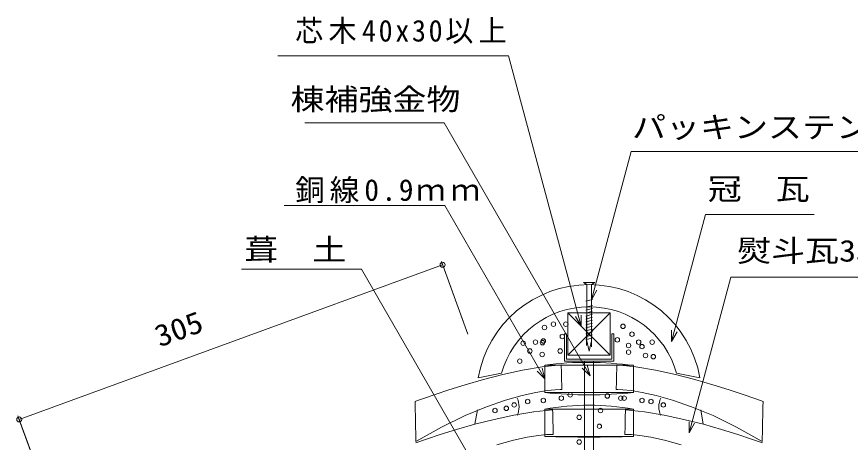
# Model space of a CAD drawing. Units: millimetres, scale not verified. Extents: x -629 to 567, y -399 to 408.
# Drawn here: x -422 to 142, y 120 to 408 of the extents above; entities that cross this region are included whole.
import ezdxf
from ezdxf.enums import TextEntityAlignment as Align

# ---------------------------------------------------------------- set-up
doc = ezdxf.new("R2010")
doc.units = ezdxf.units.MM
doc.header["$LTSCALE"] = 10
for name, color, linetype, lineweight in [('0-0_LAYER001', 2, 'Continuous', 18), ('0-1_LAYER002', 7, 'Continuous', 18), ('0-3_LAYER004', 2, 'Continuous', 18), ('0-4_LAYER005', 4, 'Continuous', 18), ('0-5_LAYER006', 2, 'Continuous', 18)]:
    doc.layers.add(name, color=color, linetype=linetype, lineweight=lineweight)
doc.layers.add('0-2_LAYER003', color=7, linetype='Continuous')
doc.styles.add('ＭＳ ゴシック', font='')
doc.styles.get('ＭＳ ゴシック').set_extended_font_data('MS Gothic')

msp = doc.modelspace()

# ---------------------------------------------------------------- linework, layer by layer
at = {"layer": '0-0_LAYER001'}
for p, q in [((-33.57, 216.4), (-6.72, 316.6)), ((-6.72, 316.6), (249.36, 316.6)), ((-132.73, 280.14), (-241.47, 280.14)), ((-65.01, 162.85), (-132.73, 280.14)), ((20.61, 188.23), (43.64, 274.18)), ((43.64, 274.18), (117.12, 274.18)), ((-134.23, 240.04), (-420.72, 135.42)), ((-135.08, 242.39), (-117.08, 193.08)), ((32.52, 126.32), (60.73, 231.61)), ((60.73, 231.61), (210.04, 231.61)), ((-65.16, 153.65), (-65.16, 172.22)), ((-5.16, 153.65), (-5.16, 171.83)), ((-110.71, 141.95), (-112.49, 132.13)), ((-65.16, 123.94), (-65.16, 142.34)), ((-5.16, 123.94), (-5.16, 142.34)), ((40.37, 141.95), (42.15, 132.13)), ((-421.58, 137.77), (-403.57, 88.46))]:
    msp.add_line(p, q, dxfattribs=at)
at = {"layer": '0-0_LAYER001', "color": 3}
for p, q in [((-53.95, 172.29), (-66.89, 170.95)), ((-16.36, 172.29), (-3.42, 170.95)), ((-59.78, 141.97), (-72.72, 140.63)), ((-10.53, 141.97), (2.41, 140.63))]:
    msp.add_line(p, q, dxfattribs=at)
at = {"layer": '0-0_LAYER001'}
for points in [[(-40.57, 198.55), (-89.56, 381.36), (-245.76, 381.36)], [(-34.43, 164.85), (-133.29, 336.08), (-227.39, 336.08)], [(-90.57, 66.23), (-189.19, 237.03), (-270.41, 237.03)], [(-29.82, 222.89), (-33.57, 216.4), (-33.57, 223.9)], [(-40.57, 206.05), (-40.57, 198.55), (-44.32, 205.04)], [(24.36, 194.73), (20.61, 188.23), (20.61, 195.73)], [(-66.95, 170.1), (-65.01, 162.85), (-70.31, 168.16)], [(-36.38, 172.1), (-34.43, 164.85), (-39.74, 170.15)], [(36.27, 132.82), (32.52, 126.32), (32.52, 133.82)]]:
    msp.add_lwpolyline(points, dxfattribs=at)
at = {"layer": '0-0_LAYER001', "color": 3}
for points in [[(-53.95, 172.29), (-53.94, 171.83), (-53.91, 170.56), (-53.87, 168.7), (-53.82, 166.44), (-53.76, 163.98), (-53.71, 161.52), (-53.66, 159.26), (-53.61, 157.39), (-53.58, 156.13), (-53.57, 155.66), (-54.72, 155.66), (-58.09, 155.48), (-63.58, 154.91), (-71.08, 153.72), (-80.48, 151.66), (-91.68, 148.52), (-104.56, 144.06), (-119.03, 138.04), (-134.97, 130.25), (-152.28, 120.45), (-152.29, 121.21), (-152.34, 123.26), (-152.41, 126.3), (-152.49, 129.98), (-152.59, 133.98), (-152.68, 137.99), (-152.76, 141.67), (-152.83, 144.7), (-152.88, 146.76), (-152.9, 147.52), (-151.24, 148.14), (-146.58, 149.85), (-139.34, 152.38), (-129.98, 155.49), (-118.94, 158.94), (-106.66, 162.46), (-93.57, 165.8), (-80.13, 168.73), (-66.78, 170.97)], [(-16.36, 172.29), (-16.37, 171.83), (-16.4, 170.56), (-16.44, 168.7), (-16.49, 166.44), (-16.55, 163.98), (-16.6, 161.52), (-16.65, 159.26), (-16.7, 157.39), (-16.73, 156.13), (-16.74, 155.66), (-15.59, 155.66), (-12.22, 155.48), (-6.73, 154.91), (0.77, 153.72), (10.17, 151.66), (21.37, 148.52), (34.25, 144.06), (48.72, 138.04), (64.66, 130.25), (81.97, 120.45), (81.98, 121.21), (82.03, 123.26), (82.1, 126.3), (82.18, 129.98), (82.28, 133.98), (82.37, 137.99), (82.45, 141.67), (82.52, 144.7), (82.57, 146.76), (82.59, 147.52), (80.93, 148.14), (76.27, 149.85), (69.03, 152.38), (59.67, 155.49), (48.63, 158.94), (36.35, 162.46), (23.26, 165.8), (9.82, 168.73), (-3.53, 170.97)], [(-59.78, 141.97), (-59.77, 141.5), (-59.75, 140.24), (-59.7, 138.38), (-59.65, 136.11), (-59.59, 133.65), (-59.54, 131.19), (-59.49, 128.93), (-59.44, 127.07), (-59.41, 125.8), (-59.4, 125.34), (-60.55, 125.33), (-63.92, 125.16), (-69.41, 124.59), (-76.91, 123.39), (-86.31, 121.34), (-97.51, 118.19)], [(-10.53, 141.97), (-10.54, 141.5), (-10.57, 140.24), (-10.61, 138.38), (-10.66, 136.11), (-10.72, 133.65), (-10.77, 131.19), (-10.82, 128.93), (-10.87, 127.07), (-10.9, 125.8), (-10.91, 125.34), (-9.76, 125.33), (-6.39, 125.16), (-0.9, 124.59), (6.6, 123.39), (16, 121.34), (27.2, 118.19)], [(-152.41, 119.52), (-145.18, 122.05), (-135.82, 125.17), (-124.77, 128.61), (-112.49, 132.13), (-99.4, 135.48), (-85.96, 138.4), (-72.61, 140.65)], [(82.1, 119.52), (74.86, 122.05), (65.51, 125.17), (54.46, 128.61), (42.18, 132.13), (29.09, 135.48), (15.65, 138.4), (2.3, 140.65)]]:
    msp.add_lwpolyline(points, dxfattribs=at)
at = {"layer": '0-0_LAYER001'}
for centre in [(-134.23, 240.04), (-420.72, 135.42)]:
    msp.add_circle(centre, 1.7, dxfattribs=at)
for centre, radius, start, end in [((-36.59, -49.88), 223.93, 81.9287, 97.3298), ((-35.16, 434.15), 282.1, 263.8952, 276.1048), ((-35.16, 1131.7), 1008.21, 268.29485, 271.70514)]:
    msp.add_arc(centre, radius, start, end, dxfattribs=at)
at = {"layer": '0-1_LAYER002'}
for p, q in [((-245.76, 381.36), (-89.56, 381.36)), ((-89.56, 381.36), (-40.57, 198.55)), ((-227.39, 336.08), (-133.29, 336.08)), ((-34.43, 164.85), (-133.29, 336.08)), ((-6.72, 316.6), (241.02, 316.6)), ((-233.13, 280.14), (-132.73, 280.14)), ((-65.01, 162.85), (-132.73, 280.14)), ((43.64, 274.18), (109.97, 274.18)), ((-270.41, 237.03), (-189.19, 237.03)), ((60.73, 231.61), (199.32, 231.61)), ((-36.76, 225.09), (-36.76, 226.76)), ((-33.57, 225.13), (-33.57, 226.76)), ((-36.76, 225.13), (-36.76, 215.54)), ((-29.82, 222.89), (-33.57, 216.4)), ((-36.76, 215.54), (-36.76, 189.56)), ((-49.49, 207.46), (-20.85, 178.83)), ((-20.85, 207.46), (-49.49, 178.83)), ((20.61, 188.23), (20.61, 195.73)), ((-38.24, 174.94), (-38.24, 35.27)), ((-32.1, 174), (-32.1, 174.94)), ((-65.01, 162.85), (-66.95, 170.1)), ((-65.16, 172.22), (-65.16, 154.91)), ((-65.16, 172.22), (-5.16, 172.22)), ((-70.31, 168.16), (-65.16, 163)), ((-65.16, 154.66), (-65.16, 153.65)), ((-65.16, 142.34), (-5.16, 142.34)), ((-65.16, 141.41), (-65.16, 142.34)), ((-65.16, 141.41), (-65.16, 123.94)), ((-5.16, 142.34), (-5.16, 123.94)), ((32.52, 126.32), (34.6, 134.07)), ((32.52, 126.32), (36.27, 132.82)), ((-5.16, 123.94), (-65.16, 123.94))]:
    msp.add_line(p, q, dxfattribs=at)
at = {"layer": '0-1_LAYER002', "color": 2}
for p, q in [((-39, 228.14), (-31.33, 228.14)), ((-36.76, 226.76), (-39, 228.14)), ((-33.57, 226.76), (-31.33, 228.14)), ((-36.76, 225.09), (-36.77, 185.42)), ((-33.57, 225.13), (-33.57, 184.52)), ((-37.43, 215.36), (-32.91, 216.57)), ((-37.43, 211.37), (-32.91, 212.58)), ((-37.43, 209.37), (-32.91, 210.58)), ((-49.49, 178.83), (-49.49, 207.46)), ((-49.49, 178.83), (-20.85, 207.46)), ((-49.49, 207.46), (-20.85, 207.46)), ((-49.49, 207.46), (-20.85, 178.83)), ((-37.43, 207.37), (-32.91, 208.58)), ((-37.43, 205.37), (-32.91, 206.58)), ((-37.43, 203.37), (-32.91, 204.59)), ((-37.43, 201.38), (-32.91, 202.59)), ((-37.43, 199.38), (-32.91, 200.59)), ((-37.43, 197.38), (-32.91, 198.59)), ((-51.87, 174.94), (-51.87, 193.35)), ((-51.87, 193.35), (-50.51, 193.35)), ((-50.51, 176.3), (-50.51, 193.35)), ((-37.43, 195.38), (-32.91, 196.59)), ((-37.43, 193.38), (-32.91, 194.6)), ((-37.43, 191.39), (-32.91, 192.6)), ((-18.46, 174.94), (-18.46, 193.35)), ((-37.43, 189.39), (-32.91, 190.6)), ((-36.77, 189.57), (-34.98, 181.64)), ((-34.98, 181.64), (-33.57, 188.66)), ((-18.46, 174.94), (-51.87, 174.94)), ((-19.83, 176.3), (-50.51, 176.3)), ((-38.24, 174.94), (-38.24, 35.27)), ((-32.1, 174.94), (-32.1, 35.27))]:
    msp.add_line(p, q, dxfattribs=at)
at = {"layer": '0-1_LAYER002'}
for points in [[(-6.72, 316.6), (-33.57, 216.4), (-33.57, 225.13)], [(43.64, 274.18), (20.61, 188.23), (24.36, 194.73)], [(-117.08, 193.08), (-134.81, 241.64), (-134.23, 240.04), (-420.72, 135.42)], [(-189.19, 237.03), (-90.57, 66.23), (-92.52, 73.47)], [(60.73, 231.61), (32.52, 126.32), (32.52, 133.82)], [(-33.57, 226.76), (-31.33, 228.14), (-39, 228.14), (-36.76, 226.76)], [(-36.77, 189.57), (-34.98, 181.64), (-33.57, 188.66), (-33.57, 216.4)], [(-40.57, 206.05), (-40.57, 198.55), (-44.32, 205.04)], [(-5.16, 171.13), (-5.16, 153.65), (-65.16, 153.65)], [(-36.38, 172.1), (-34.43, 164.85), (-39.74, 170.15)], [(-38.24, 35.27), (-32.1, 35.27), (-32.1, 174)], [(-420.72, 135.42), (-421.31, 137.02), (-389.85, 50.88)]]:
    msp.add_lwpolyline(points, dxfattribs=at)
at = {"layer": '0-1_LAYER002', "color": 2}
for points in [[(-20.85, 207.46), (-20.85, 178.83), (-49.49, 178.83)], [(-19.83, 176.3), (-19.83, 193.35), (-18.46, 193.35)]]:
    msp.add_lwpolyline(points, dxfattribs=at)
at = {"layer": '0-1_LAYER002'}
for points in [[(-49.49, 207.46), (-20.85, 207.46), (-20.85, 178.83), (-49.49, 178.83)], [(-19.83, 193.35), (-18.46, 193.35), (-18.46, 174.94), (-51.87, 174.94), (-51.87, 193.35), (-50.51, 193.35), (-50.51, 176.3), (-19.83, 176.3)]]:
    msp.add_lwpolyline(points, close=True, dxfattribs=at)
for centre, start, end in [((-96.09, 143.96), 334.5923, 25.4077), ((25.7, 143.96), 154.5923, 205.4077)]:
    msp.add_arc(centre, 13.62, start, end, dxfattribs=at)
at = {"layer": '0-3_LAYER004'}
msp.add_arc((-35.16, -18.91), 164.02, 79.4608, 100.5392, dxfattribs=at)
at = {"layer": '0-4_LAYER005'}
for p, q in [((-110.16, 163.64), (-94.4, 166.64)), ((24.09, 166.64), (39.84, 163.64))]:
    msp.add_line(p, q, dxfattribs=at)
for centre, radius, start, end in [((-35.16, 150.5), 76.14, 9.9395, 170.0605), ((-35.16, 150.14), 61.5, 15.5627, 164.4373)]:
    msp.add_arc(centre, radius, start, end, dxfattribs=at)
at = {"layer": '0-5_LAYER006'}
for centre in [(-65.34, 197.62), (-59.26, 199.9), (-50.91, 199.9), (-12.2, 198.38), (-53.19, 191.55), (-6.12, 193.07), (-79.76, 186.99), (-71.41, 187.75), (-66.67, 187.32), (-66.1, 188.51), (-15.99, 189.27), (-8.4, 185.47), (-1.57, 187.75), (0.71, 184.71), (7.54, 187.75), (-75.2, 181.68), (-66.85, 179.4), (-54.71, 181.68), (-8.4, 180.92), (-82.04, 174.85), (2.99, 178.64), (8.3, 177.88), (-47.88, 152.07), (-22.82, 151.31), (-85.83, 145.24), (-76.72, 147.52), (-66.1, 148.27), (-53.95, 149.79), (-13.71, 149.79), (-11.44, 149.79), (0.71, 148.27), (6.78, 147.52), (15.13, 145.24), (-98.74, 141.44), (-91.15, 142.96), (-27.38, 141.44), (-41.8, 136.89), (-28.14, 130.81), (-41.8, 120.19)]:
    msp.add_circle(centre, 1.52, dxfattribs=at)

# ---------------------------------------------------------------- texts
at = {"layer": '0-2_LAYER003', "style": 'ＭＳ ゴシック', "width": 1.15}
for s, p in [('棟補強金物', (-237.15, 340.29)), ('パッキンステンレスネジ', (-6.05, 321.47)), ('冠\u3000瓦', (45.18, 279.64)), ('葺\u3000土\u3000', (-268.37, 238.58)), ('熨斗瓦3段積み', (65.05, 237.81))]:
    msp.add_text(s, height=14.66, dxfattribs=at).set_placement(p, align=Align.BOTTOM_LEFT)
at = {"layer": '0-2_LAYER003', "style": 'ＭＳ ゴシック', "width": 1.1}
msp.add_text('305', height=14.66, rotation=20.061, dxfattribs=at).set_placement((-324.25, 180.03), align=Align.BOTTOM_LEFT)
at = {"layer": '0-2_LAYER003', "char_height": 14.66, "attachment_point": 7, "style": 'ＭＳ ゴシック'}
for s, insert in [('\\T1.19;\\W0.95;芯木40x30以上', (-234.01, 389.44)), ('\\T1.17;銅線0.9ｍｍ', (-234.01, 281.73))]:
    msp.add_mtext(s, dxfattribs=dict(at, insert=insert))

doc.saveas('drawing.dxf')
